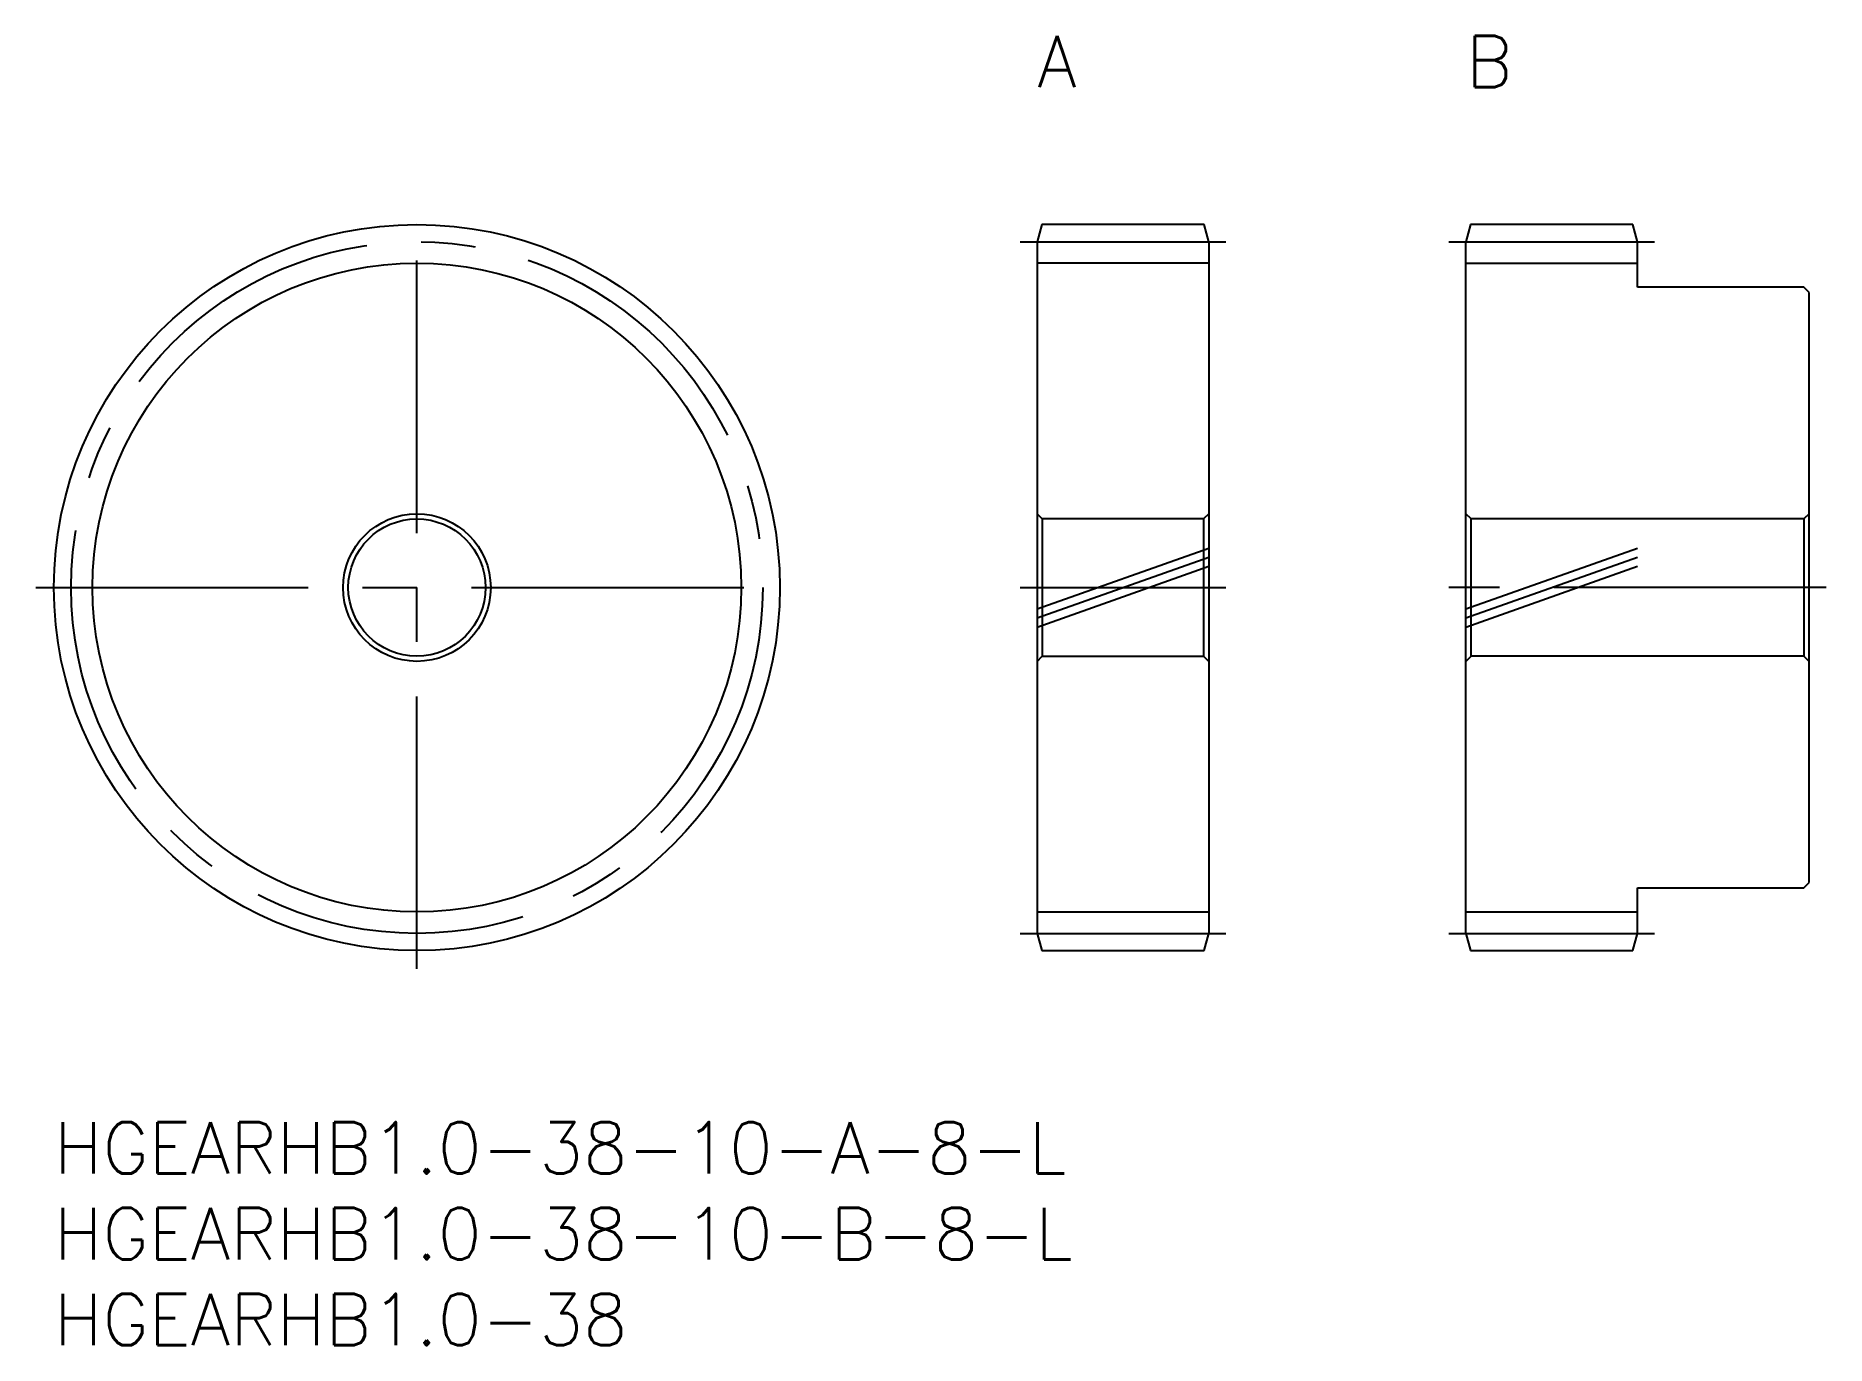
# Model space of a CAD drawing. Extents: x -1 to 103, y -13 to 63.
import ezdxf

# ---------------------------------------------------------------- set-up
doc = ezdxf.new("R2010")
doc.units = 0
doc.header["$LTSCALE"] = 0.5
doc.linetypes.add('CENTER', pattern=[50.8, 31.75, -6.35, 6.35, -6.35])
doc.linetypes.add('PHANTOM', pattern=[63.5, 31.75, -6.35, 6.35, -6.35, 6.35, -6.35])
for name, color, linetype in [('MSM_CENTER', 1, 'CENTER'), ('MSM_CONTINUOUS', 7, 'CONTINUOUS'), ('MSM_IMAGINARY', 6, 'PHANTOM'), ('MSM_NARROW', 5, 'CONTINUOUS'), ('MSM_PART_NUMBER', 7, 'CONTINUOUS')]:
    doc.layers.add(name, color=color, linetype=linetype)
doc.styles.get("Standard").update_dxf_attribs({"font": 'txt.shx', "height": 1, "bigfont": 'bigfont.shx'})

# ---------------------------------------------------------------- blocks, each defined once
blk = doc.blocks.new('*U21')
at = {"layer": 'MSM_PART_NUMBER'}
blk.add_text('HGEARHB1.0-38-10-A-8-L', height=3, dxfattribs=at).set_placement((0, -3))
blk = doc.blocks.new('*U22')
at = {"layer": 'MSM_PART_NUMBER'}
blk.add_text('HGEARHB1.0-38-10-B-8-L', height=3, dxfattribs=at).set_placement((0, -8))
blk = doc.blocks.new('*U23')
at = {"layer": 'MSM_PART_NUMBER'}
blk.add_text('HGEARHB1.0-38', height=3, dxfattribs=at).set_placement((0, -13))

msp = doc.modelspace()

# ---------------------------------------------------------------- linework, layer by layer
at = {"layer": 'MSM_CENTER'}
for p, q in [((21.16, 8.94), (21.16, 53.38)), ((56.32, 51.32), (68.32, 51.32)), ((81.32, 51.32), (93.32, 51.32)), ((-1.06, 31.16), (43.38, 31.16)), ((56.32, 31.16), (68.32, 31.16)), ((103.32, 31.16), (81.32, 31.16)), ((56.32, 11), (68.32, 11)), ((81.32, 11), (93.32, 11))]:
    msp.add_line(p, q, dxfattribs=at)
msp.add_circle((21.16, 31.16), 20.16, dxfattribs=at)
at = {"layer": 'MSM_CONTINUOUS'}
for p, q in [((57.59, 52.32), (57.32, 51.32)), ((67.05, 52.32), (57.59, 52.32)), ((67.32, 51.32), (67.05, 52.32)), ((82.59, 52.32), (82.32, 51.32)), ((92.05, 52.32), (82.59, 52.32)), ((92.32, 51.32), (92.05, 52.32)), ((57.32, 51.32), (57.32, 11)), ((67.32, 51.32), (67.32, 11)), ((82.32, 11), (82.32, 51.32)), ((92.32, 48.66), (92.32, 51.32)), ((67.32, 50.07), (57.32, 50.07)), ((82.32, 50.07), (92.32, 50.07)), ((102.02, 48.66), (92.32, 48.66)), ((102.32, 48.36), (102.02, 48.66)), ((102.32, 13.96), (102.32, 48.36)), ((57.62, 35.16), (57.32, 35.46)), ((57.62, 35.16), (57.62, 27.16)), ((67.02, 35.16), (57.62, 35.16)), ((67.32, 35.46), (67.02, 35.16)), ((67.02, 35.16), (67.02, 27.16)), ((82.62, 35.16), (82.32, 35.46)), ((82.62, 27.16), (82.62, 35.16)), ((102.02, 35.16), (82.62, 35.16)), ((102.32, 35.46), (102.02, 35.16)), ((102.02, 35.16), (102.02, 27.16)), ((57.32, 26.86), (57.62, 27.16)), ((57.62, 27.16), (67.02, 27.16)), ((67.02, 27.16), (67.32, 26.86)), ((82.32, 26.86), (82.62, 27.16)), ((102.02, 27.16), (82.62, 27.16)), ((102.02, 27.16), (102.32, 26.86)), ((92.32, 11), (92.32, 13.66)), ((92.32, 13.66), (102.02, 13.66)), ((102.02, 13.66), (102.32, 13.96)), ((57.32, 12.25), (67.32, 12.25)), ((82.32, 12.25), (92.32, 12.25)), ((57.32, 11), (57.59, 10)), ((67.05, 10), (67.32, 11)), ((82.32, 11), (82.59, 10)), ((92.05, 10), (92.32, 11)), ((57.59, 10), (67.05, 10)), ((82.59, 10), (92.05, 10))]:
    msp.add_line(p, q, dxfattribs=at)
for radius in [21.16, 4.3, 4]:
    msp.add_circle((21.16, 31.16), radius, dxfattribs=at)
at = {"layer": 'MSM_IMAGINARY'}
for p, q in [((57.32, 29.92), (67.32, 33.46)), ((82.32, 29.92), (92.32, 33.46)), ((57.32, 29.39), (67.32, 32.93)), ((57.32, 28.86), (67.32, 32.4)), ((82.32, 29.39), (92.32, 32.93)), ((82.32, 28.86), (92.32, 32.4))]:
    msp.add_line(p, q, dxfattribs=at)
at = {"layer": 'MSM_NARROW'}
msp.add_circle((21.16, 31.16), 18.91, dxfattribs=at)

# ---------------------------------------------------------------- block references
at = {"layer": 'MSM_CONTINUOUS'}
for name in ['*U21', '*U22', '*U23']:
    msp.add_blockref(name, (0, 0), dxfattribs=at)

# ---------------------------------------------------------------- texts
at = {"layer": 'MSM_PART_NUMBER'}
for s, p in [('A', (57.32, 60.32)), ('B', (82.32, 60.32))]:
    msp.add_text(s, height=3, dxfattribs=at).set_placement(p)

doc.saveas('drawing.dxf')
